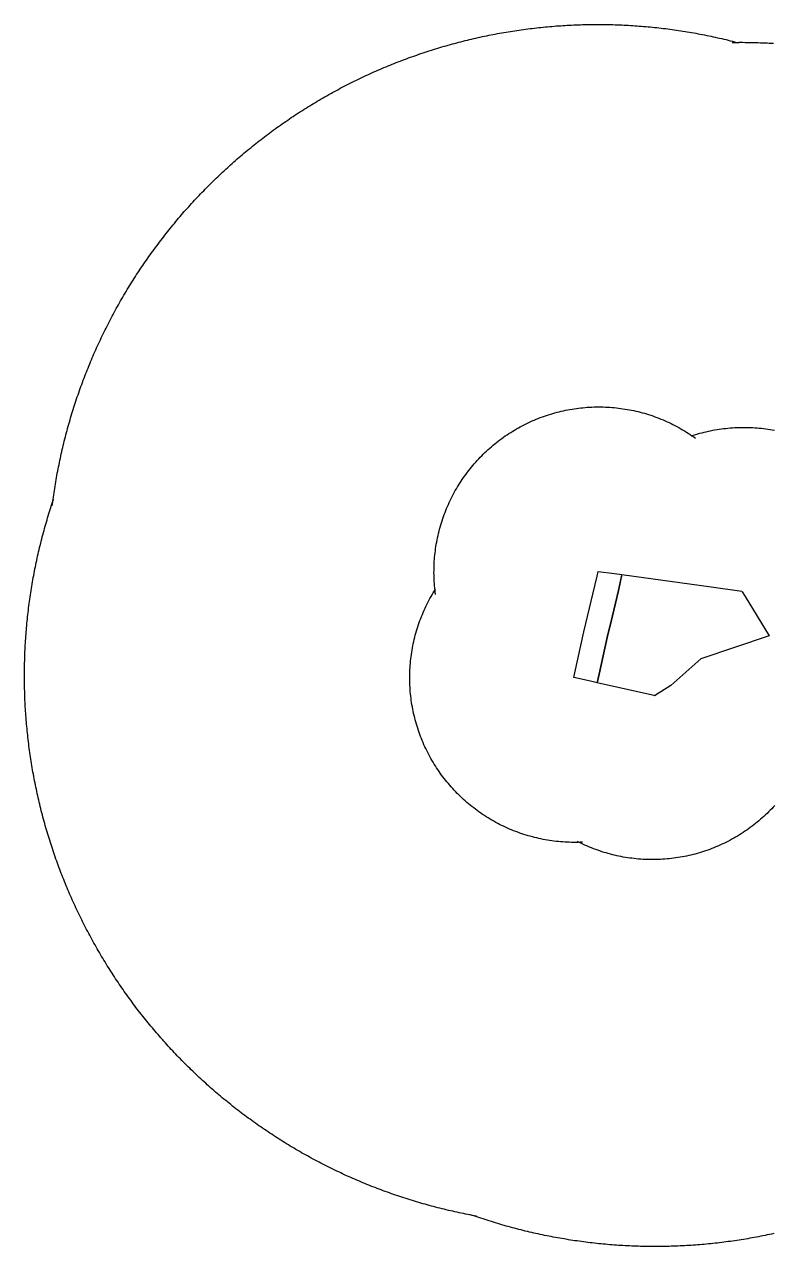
# Model space of a CAD drawing. Extents: x 408740 to 409915, y 7496186 to 7497299.
# Drawn here: x 408740 to 409421, y 7496186 to 7497299 of the extents above; entities that cross this region are included whole.
import ezdxf

# ---------------------------------------------------------------- set-up
doc = ezdxf.new("R2010")
doc.units = 0

msp = doc.modelspace()

# ---------------------------------------------------------------- linework, layer by layer
at = {"layer": 'F05_1480_P27', "color": 1}
msp.add_polyline3d([(409283.064, 7496796.74, 1496), (409283.252, 7496797.571, 1496), (409364.468, 7496786.454, 1496), (409392.318, 7496782.643, 1496), (409392.778, 7496781.888, 1496), (409395.434, 7496777.513, 1496), (409417.147, 7496741.906, 1496), (409417.147, 7496741.906, 1496), (409354.989, 7496720.884, 1496), (409327.654, 7496696.754, 1496), (409313.019, 7496687.275, 1496), (409312.441, 7496687.406, 1496), (409311.028, 7496687.731, 1496), (409260.791, 7496699.11, 1496), (409262.59, 7496707.043, 1496), (409269.809, 7496740.359, 1496), (409274.52, 7496759.957, 1496), (409279.968, 7496783.043, 1496), (409282.856, 7496795.817, 1496)], close=True, dxfattribs=at)
at = {"layer": 'F05_1480_P28', "color": 1}
msp.add_polyline3d([(409261.585, 7496800.522, 1496), (409276.36, 7496798.501, 1496), (409283.252, 7496797.571, 1496), (409279.968, 7496783.043, 1496), (409274.52, 7496759.957, 1496), (409269.809, 7496740.359, 1496), (409262.59, 7496707.043, 1496), (409260.791, 7496699.11, 1496), (409254.692, 7496700.491, 1496), (409239.503, 7496703.764, 1496), (409239.907, 7496705.483, 1496), (409240.517, 7496708.051, 1496), (409248.606, 7496745.379, 1496), (409257.135, 7496780.849, 1496), (409260.633, 7496796.317, 1496)], close=True, dxfattribs=at)
at = {"layer": 'HJGJHGJ', "color": 5}
msp.add_line((409348.562, 7496922.947, 2500), (409350.19, 7496921.785, 2500), dxfattribs=at)
for points in [[(408764.875, 7496860.191, 2500), (408765.125, 7496862.176, 2500), (408765.384, 7496864.159, 2500), (408765.65, 7496866.141, 2500), (408765.925, 7496868.122, 2500), (408766.207, 7496870.102, 2500), (408766.497, 7496872.081, 2500), (408766.795, 7496874.059, 2500), (408767.101, 7496876.035, 2500), (408767.415, 7496878.01, 2500), (408767.737, 7496879.984, 2500), (408768.067, 7496881.957, 2500), (408768.404, 7496883.928, 2500), (408768.75, 7496885.898, 2500), (408769.103, 7496887.867, 2500), (408769.464, 7496889.834, 2500), (408769.833, 7496891.799, 2500), (408770.21, 7496893.764, 2500), (408770.595, 7496895.726, 2500), (408770.988, 7496897.687, 2500), (408771.388, 7496899.647, 2500), (408771.797, 7496901.605, 2500), (408772.213, 7496903.561, 2500), (408772.637, 7496905.515, 2500), (408773.068, 7496907.468, 2500), (408773.508, 7496909.419, 2500), (408773.955, 7496911.369, 2500), (408774.411, 7496913.316, 2500), (408774.874, 7496915.262, 2500), (408775.344, 7496917.206, 2500), (408775.823, 7496919.148, 2500), (408776.309, 7496921.088, 2500), (408776.803, 7496923.026, 2500), (408777.305, 7496924.962, 2500), (408777.815, 7496926.896, 2500), (408778.332, 7496928.827, 2500), (408778.857, 7496930.757, 2500), (408779.39, 7496932.685, 2500), (408779.93, 7496934.611, 2500), (408780.478, 7496936.534, 2500), (408781.034, 7496938.455, 2500), (408781.597, 7496940.374, 2500), (408782.169, 7496942.291, 2500), (408782.747, 7496944.205, 2500), (408783.334, 7496946.118, 2500), (408783.928, 7496948.027, 2500), (408784.53, 7496949.935, 2500), (408785.139, 7496951.839, 2500), (408785.756, 7496953.742, 2500), (408786.381, 7496955.642, 2500), (408787.013, 7496957.539, 2500), (408787.653, 7496959.434, 2500), (408788.3, 7496961.327, 2500), (408788.955, 7496963.216, 2500), (408789.617, 7496965.103, 2500), (408790.287, 7496966.988, 2500), (408790.965, 7496968.87, 2500), (408791.65, 7496970.749, 2500), (408792.343, 7496972.625, 2500), (408793.043, 7496974.498, 2500), (408793.75, 7496976.369, 2500), (408794.465, 7496978.237, 2500), (408795.188, 7496980.102, 2500), (408795.918, 7496981.964, 2500), (408796.655, 7496983.823, 2500), (408797.4, 7496985.679, 2500), (408798.152, 7496987.532, 2500), (408798.912, 7496989.382, 2500), (408799.679, 7496991.229, 2500), (408800.453, 7496993.073, 2500), (408801.235, 7496994.914, 2500), (408802.024, 7496996.752, 2500), (408802.821, 7496998.586, 2500), (408803.625, 7497000.418, 2500), (408804.436, 7497002.246, 2500), (408805.254, 7497004.071, 2500), (408806.08, 7497005.892, 2500), (408806.913, 7497007.711, 2500), (408807.753, 7497009.525, 2500), (408808.601, 7497011.337, 2500), (408809.456, 7497013.145, 2500), (408810.318, 7497014.95, 2500), (408811.187, 7497016.751, 2500), (408812.063, 7497018.549, 2500), (408812.947, 7497020.343, 2500), (408813.838, 7497022.134, 2500), (408814.736, 7497023.921, 2500), (408815.641, 7497025.704, 2500), (408816.553, 7497027.484, 2500), (408817.472, 7497029.26, 2500), (408818.399, 7497031.033, 2500), (408819.332, 7497032.802, 2500), (408820.273, 7497034.567, 2500), (408821.22, 7497036.328, 2500), (408822.175, 7497038.085, 2500), (408823.137, 7497039.839, 2500), (408824.105, 7497041.589, 2500), (408825.081, 7497043.335, 2500), (408826.064, 7497045.076, 2500), (408827.053, 7497046.815, 2500), (408828.05, 7497048.549, 2500), (408829.053, 7497050.279, 2500), (408830.064, 7497052.005, 2500), (408831.081, 7497053.727, 2500), (408832.105, 7497055.444, 2500), (408833.136, 7497057.158, 2500), (408834.174, 7497058.868, 2500), (408835.219, 7497060.573, 2500), (408836.27, 7497062.274, 2500), (408837.329, 7497063.972, 2500), (408838.394, 7497065.664, 2500), (408839.466, 7497067.353, 2500), (408840.544, 7497069.037, 2500), (408841.63, 7497070.717, 2500), (408842.722, 7497072.393, 2500), (408843.82, 7497074.064, 2500), (408844.926, 7497075.73, 2500), (408846.038, 7497077.393, 2500), (408847.157, 7497079.051, 2500), (408848.282, 7497080.704, 2500), (408849.414, 7497082.353, 2500), (408850.552, 7497083.997, 2500), (408851.698, 7497085.637, 2500), (408852.849, 7497087.272, 2500), (408854.007, 7497088.903, 2500), (408855.172, 7497090.528, 2500), (408856.343, 7497092.15, 2500), (408857.521, 7497093.766, 2500), (408858.705, 7497095.378, 2500), (408859.896, 7497096.985, 2500), (408861.093, 7497098.587, 2500), (408862.296, 7497100.185, 2500), (408863.506, 7497101.777, 2500), (408864.722, 7497103.365, 2500), (408865.944, 7497104.948, 2500), (408867.173, 7497106.526, 2500), (408868.408, 7497108.099, 2500), (408869.65, 7497109.667, 2500), (408870.897, 7497111.23, 2500), (408872.151, 7497112.788, 2500), (408873.411, 7497114.342, 2500), (408874.677, 7497115.89, 2500), (408875.95, 7497117.433, 2500), (408877.228, 7497118.971, 2500), (408878.513, 7497120.503, 2500), (408879.804, 7497122.031, 2500), (408881.101, 7497123.553, 2500), (408882.404, 7497125.071, 2500), (408883.713, 7497126.583, 2500), (408885.029, 7497128.089, 2500), (408886.35, 7497129.591, 2500), (408887.677, 7497131.087, 2500), (408889.01, 7497132.578, 2500), (408890.349, 7497134.063, 2500), (408891.694, 7497135.544, 2500), (408893.045, 7497137.018, 2500), (408894.402, 7497138.488, 2500), (408895.765, 7497139.952, 2500), (408897.133, 7497141.41, 2500), (408898.508, 7497142.863, 2500), (408899.888, 7497144.31, 2500), (408901.274, 7497145.752, 2500), (408902.665, 7497147.189, 2500), (408904.063, 7497148.619, 2500), (408905.466, 7497150.045, 2500), (408906.875, 7497151.464, 2500), (408908.289, 7497152.878, 2500), (408909.71, 7497154.286, 2500), (408911.135, 7497155.689, 2500), (408912.567, 7497157.086, 2500), (408914.004, 7497158.477, 2500), (408915.446, 7497159.862, 2500), (408916.894, 7497161.242, 2500), (408918.348, 7497162.616, 2500), (408919.807, 7497163.983, 2500), (408921.271, 7497165.346, 2500), (408922.741, 7497166.702, 2500), (408924.217, 7497168.052, 2500), (408925.697, 7497169.396, 2500), (408927.183, 7497170.735, 2500), (408928.675, 7497172.067, 2500), (408930.172, 7497173.394, 2500), (408931.674, 7497174.715, 2500), (408933.181, 7497176.029, 2500), (408934.694, 7497177.338, 2500), (408936.211, 7497178.64, 2500), (408937.734, 7497179.936, 2500), (408939.262, 7497181.227, 2500), (408940.796, 7497182.511, 2500), (408942.334, 7497183.789, 2500), (408943.878, 7497185.061, 2500), (408945.426, 7497186.326, 2500), (408946.98, 7497187.586, 2500), (408948.539, 7497188.839, 2500), (408950.102, 7497190.086, 2500), (408951.671, 7497191.326, 2500), (408953.245, 7497192.561, 2500), (408954.823, 7497193.789, 2500), (408956.407, 7497195.011, 2500), (408957.995, 7497196.226, 2500), (408959.588, 7497197.435, 2500), (408961.186, 7497198.638, 2500), (408962.789, 7497199.834, 2500), (408964.396, 7497201.024, 2500), (408966.009, 7497202.208, 2500), (408967.626, 7497203.385, 2500), (408969.247, 7497204.555, 2500), (408970.874, 7497205.719, 2500), (408972.505, 7497206.876, 2500), (408974.14, 7497208.027, 2500), (408975.781, 7497209.172, 2500), (408977.425, 7497210.31, 2500), (408979.075, 7497211.441, 2500), (408980.729, 7497212.566, 2500), (408982.387, 7497213.684, 2500), (408984.05, 7497214.795, 2500), (408985.717, 7497215.9, 2500), (408987.388, 7497216.998, 2500), (408989.064, 7497218.089, 2500), (408990.745, 7497219.174, 2500), (408992.43, 7497220.252, 2500), (408994.118, 7497221.323, 2500), (408995.812, 7497222.387, 2500), (408997.509, 7497223.445, 2500), (408999.211, 7497224.495, 2500), (409000.917, 7497225.539, 2500), (409002.627, 7497226.577, 2500), (409004.341, 7497227.607, 2500), (409006.059, 7497228.63, 2500), (409007.782, 7497229.647, 2500), (409009.508, 7497230.657, 2500), (409011.239, 7497231.659, 2500), (409012.973, 7497232.655, 2500), (409014.712, 7497233.644, 2500), (409016.454, 7497234.626, 2500), (409018.2, 7497235.601, 2500), (409019.95, 7497236.569, 2500), (409021.704, 7497237.53, 2500), (409023.462, 7497238.484, 2500), (409025.224, 7497239.43, 2500), (409026.989, 7497240.37, 2500), (409028.759, 7497241.303, 2500), (409030.531, 7497242.229, 2500), (409032.308, 7497243.147, 2500), (409034.088, 7497244.059, 2500), (409035.872, 7497244.963, 2500), (409037.66, 7497245.86, 2500), (409039.451, 7497246.75, 2500), (409041.245, 7497247.633, 2500), (409043.043, 7497248.509, 2500), (409044.845, 7497249.377, 2500), (409046.65, 7497250.238, 2500), (409048.459, 7497251.092, 2500), (409050.27, 7497251.939, 2500), (409052.086, 7497252.779, 2500), (409053.904, 7497253.611, 2500), (409055.726, 7497254.436, 2500), (409057.551, 7497255.254, 2500), (409059.38, 7497256.064, 2500), (409061.212, 7497256.867, 2500), (409063.046, 7497257.663, 2500), (409064.885, 7497258.451, 2500), (409066.726, 7497259.232, 2500), (409068.57, 7497260.006, 2500), (409070.417, 7497260.772, 2500), (409072.268, 7497261.531, 2500), (409074.121, 7497262.282, 2500), (409075.978, 7497263.026, 2500), (409077.837, 7497263.763, 2500), (409079.699, 7497264.492, 2500), (409081.565, 7497265.214, 2500), (409083.433, 7497265.928, 2500), (409085.304, 7497266.635, 2500), (409087.178, 7497267.334, 2500), (409089.054, 7497268.026, 2500), (409090.933, 7497268.71, 2500), (409092.815, 7497269.387, 2500), (409094.7, 7497270.056, 2500), (409096.588, 7497270.718, 2500), (409098.478, 7497271.372, 2500), (409100.37, 7497272.019, 2500), (409102.265, 7497272.658, 2500), (409104.163, 7497273.289, 2500), (409106.063, 7497273.913, 2500), (409107.966, 7497274.529, 2500), (409109.871, 7497275.137, 2500), (409111.779, 7497275.738, 2500), (409113.689, 7497276.332, 2500), (409115.601, 7497276.917, 2500), (409117.516, 7497277.495, 2500), (409119.433, 7497278.066, 2500), (409121.352, 7497278.628, 2500), (409123.273, 7497279.183, 2500), (409125.197, 7497279.731, 2500), (409127.123, 7497280.27, 2500), (409129.051, 7497280.802, 2500), (409130.981, 7497281.326, 2500), (409132.913, 7497281.843, 2500), (409134.847, 7497282.352, 2500), (409136.783, 7497282.852, 2500), (409138.722, 7497283.346, 2500), (409140.662, 7497283.831, 2500), (409142.604, 7497284.309, 2500), (409144.548, 7497284.779, 2500), (409146.494, 7497285.241, 2500), (409148.442, 7497285.695, 2500), (409150.391, 7497286.142, 2500), (409152.342, 7497286.581, 2500), (409154.295, 7497287.012, 2500), (409156.25, 7497287.435, 2500), (409158.207, 7497287.85, 2500), (409160.165, 7497288.258, 2500), (409162.124, 7497288.657, 2500), (409164.085, 7497289.049, 2500), (409166.048, 7497289.433, 2500), (409168.013, 7497289.809, 2500), (409169.978, 7497290.177, 2500), (409171.946, 7497290.538, 2500), (409173.914, 7497290.89, 2500), (409175.884, 7497291.235, 2500), (409177.856, 7497291.572, 2500), (409179.829, 7497291.901, 2500), (409181.803, 7497292.222, 2500), (409183.778, 7497292.535, 2500), (409185.755, 7497292.84, 2500), (409187.732, 7497293.137, 2500), (409189.711, 7497293.426, 2500), (409191.691, 7497293.708, 2500), (409193.673, 7497293.981, 2500), (409195.655, 7497294.247, 2500), (409197.638, 7497294.505, 2500), (409199.623, 7497294.754, 2500), (409201.608, 7497294.996, 2500), (409203.594, 7497295.23, 2500), (409205.581, 7497295.456, 2500), (409207.57, 7497295.674, 2500), (409209.558, 7497295.884, 2500), (409211.548, 7497296.086, 2500), (409213.539, 7497296.28, 2500), (409215.53, 7497296.466, 2500), (409217.522, 7497296.644, 2500), (409219.515, 7497296.814, 2500), (409221.508, 7497296.976, 2500), (409223.502, 7497297.131, 2500), (409225.497, 7497297.277, 2500), (409227.492, 7497297.415, 2500), (409229.488, 7497297.545, 2500), (409231.484, 7497297.668, 2500), (409233.481, 7497297.782, 2500), (409235.478, 7497297.888, 2500), (409237.476, 7497297.987, 2500), (409239.474, 7497298.077, 2500), (409241.472, 7497298.159, 2500), (409243.471, 7497298.234, 2500), (409245.469, 7497298.3, 2500), (409247.469, 7497298.358, 2500), (409249.468, 7497298.409, 2500), (409251.468, 7497298.451, 2500), (409253.467, 7497298.486, 2500), (409255.467, 7497298.512, 2500), (409257.467, 7497298.53, 2500), (409259.467, 7497298.541, 2500), (409261.06, 7497298.543, 2500), (409263.06, 7497298.539, 2500), (409265.06, 7497298.527, 2500), (409267.059, 7497298.507, 2500), (409269.059, 7497298.479, 2500), (409271.059, 7497298.443, 2500), (409273.058, 7497298.399, 2500), (409275.058, 7497298.347, 2500), (409277.057, 7497298.287, 2500), (409279.056, 7497298.219, 2500), (409281.054, 7497298.143, 2500), (409283.053, 7497298.059, 2500), (409285.05, 7497297.967, 2500), (409287.048, 7497297.867, 2500), (409289.045, 7497297.759, 2500), (409291.042, 7497297.644, 2500), (409293.038, 7497297.52, 2500), (409295.033, 7497297.388, 2500), (409297.029, 7497297.248, 2500), (409299.023, 7497297.1, 2500), (409301.017, 7497296.944, 2500), (409303.01, 7497296.78, 2500), (409305.003, 7497296.608, 2500), (409306.995, 7497296.429, 2500), (409308.986, 7497296.241, 2500), (409310.976, 7497296.045, 2500), (409312.966, 7497295.842, 2500), (409314.955, 7497295.63, 2500), (409316.943, 7497295.411, 2500), (409318.93, 7497295.183, 2500), (409320.916, 7497294.948, 2500), (409322.901, 7497294.704, 2500), (409324.885, 7497294.453, 2500), (409326.868, 7497294.194, 2500), (409328.85, 7497293.926, 2500), (409330.831, 7497293.651, 2500), (409332.811, 7497293.368, 2500), (409334.79, 7497293.077, 2500), (409336.767, 7497292.778, 2500), (409338.744, 7497292.472, 2500), (409340.719, 7497292.157, 2500), (409342.693, 7497291.834, 2500), (409344.665, 7497291.504, 2500), (409346.636, 7497291.165, 2500), (409348.606, 7497290.819, 2500), (409350.574, 7497290.465, 2500), (409352.541, 7497290.103, 2500), (409354.507, 7497289.733, 2500), (409356.471, 7497289.356, 2500), (409358.433, 7497288.97, 2500), (409360.394, 7497288.577, 2500), (409362.354, 7497288.175, 2500), (409364.311, 7497287.766, 2500), (409366.267, 7497287.349, 2500), (409368.222, 7497286.925, 2500), (409370.174, 7497286.492, 2500), (409372.125, 7497286.052, 2500), (409374.074, 7497285.603, 2500), (409376.022, 7497285.147, 2500), (409377.967, 7497284.684, 2500), (409379.911, 7497284.212, 2500), (409381.853, 7497283.733, 2500), (409383.792, 7497283.246, 2500), (409385.73, 7497282.751, 2500), (409387.666, 7497282.249, 2500), (409389.6, 7497281.738, 2500)], [(409383.693, 7497282.207, 2500), (409385.693, 7497282.234, 2500), (409387.693, 7497282.252, 2500), (409389.693, 7497282.262, 2500), (409391.285, 7497282.265, 2500), (409393.285, 7497282.261, 2500), (409395.285, 7497282.249, 2500), (409397.285, 7497282.229, 2500), (409399.285, 7497282.201, 2500), (409401.285, 7497282.165, 2500), (409403.284, 7497282.121, 2500), (409405.284, 7497282.069, 2500), (409407.283, 7497282.009, 2500), (409409.282, 7497281.941, 2500), (409411.28, 7497281.865, 2500), (409413.278, 7497281.781, 2500), (409415.276, 7497281.689, 2500), (409417.274, 7497281.589, 2500), (409419.271, 7497281.481, 2500), (409421.267, 7497281.365, 2500)], [(409113.67, 7496779.496, 2500), (409113.406, 7496781.479, 2500), (409113.169, 7496783.464, 2500), (409112.958, 7496785.453, 2500), (409112.773, 7496787.445, 2500), (409112.615, 7496789.438, 2500), (409112.484, 7496791.434, 2500), (409112.379, 7496793.431, 2500), (409112.301, 7496795.43, 2500), (409112.25, 7496797.429, 2500), (409112.225, 7496799.429, 2500), (409112.227, 7496801.429, 2500), (409112.255, 7496803.429, 2500), (409112.31, 7496805.428, 2500), (409112.392, 7496807.426, 2500), (409112.501, 7496809.423, 2500), (409112.636, 7496811.419, 2500), (409112.798, 7496813.412, 2500), (409112.986, 7496815.403, 2500), (409113.201, 7496817.392, 2500), (409113.442, 7496819.377, 2500), (409113.71, 7496821.359, 2500), (409114.004, 7496823.337, 2500), (409114.324, 7496825.311, 2500), (409114.671, 7496827.281, 2500), (409115.044, 7496829.246, 2500), (409115.443, 7496831.206, 2500), (409115.869, 7496833.16, 2500), (409116.32, 7496835.108, 2500), (409116.797, 7496837.051, 2500), (409117.3, 7496838.986, 2500), (409117.829, 7496840.915, 2500), (409118.384, 7496842.837, 2500), (409118.964, 7496844.751, 2500), (409119.569, 7496846.657, 2500), (409120.2, 7496848.555, 2500), (409120.856, 7496850.444, 2500), (409121.538, 7496852.324, 2500), (409122.244, 7496854.195, 2500), (409122.975, 7496856.057, 2500), (409123.731, 7496857.909, 2500), (409124.512, 7496859.75, 2500), (409125.317, 7496861.581, 2500), (409126.146, 7496863.401, 2500), (409127, 7496865.209, 2500), (409127.877, 7496867.006, 2500), (409128.779, 7496868.792, 2500), (409129.704, 7496870.565, 2500), (409130.653, 7496872.325, 2500), (409131.625, 7496874.073, 2500), (409132.621, 7496875.808, 2500), (409133.639, 7496877.529, 2500), (409134.68, 7496879.237, 2500), (409135.744, 7496880.93, 2500), (409136.831, 7496882.609, 2500), (409137.939, 7496884.274, 2500), (409139.07, 7496885.923, 2500), (409140.223, 7496887.558, 2500), (409141.397, 7496889.177, 2500), (409142.593, 7496890.78, 2500), (409143.81, 7496892.367, 2500), (409145.049, 7496893.937, 2500), (409146.308, 7496895.491, 2500), (409147.587, 7496897.028, 2500), (409148.887, 7496898.548, 2500), (409150.208, 7496900.05, 2500), (409151.548, 7496901.535, 2500), (409152.907, 7496903.002, 2500), (409154.287, 7496904.45, 2500), (409155.685, 7496905.88, 2500), (409157.102, 7496907.291, 2500), (409158.538, 7496908.683, 2500), (409159.993, 7496910.056, 2500), (409161.465, 7496911.409, 2500), (409162.956, 7496912.743, 2500), (409164.464, 7496914.056, 2500), (409165.99, 7496915.349, 2500), (409167.532, 7496916.622, 2500), (409169.092, 7496917.874, 2500), (409170.668, 7496919.106, 2500), (409172.26, 7496920.316, 2500), (409173.869, 7496921.505, 2500), (409175.493, 7496922.672, 2500), (409177.132, 7496923.817, 2500), (409178.787, 7496924.941, 2500), (409180.456, 7496926.042, 2500), (409182.14, 7496927.121, 2500), (409183.838, 7496928.178, 2500), (409185.55, 7496929.211, 2500), (409187.276, 7496930.222, 2500), (409189.015, 7496931.21, 2500), (409190.767, 7496932.174, 2500), (409192.532, 7496933.115, 2500), (409194.309, 7496934.033, 2500), (409196.098, 7496934.926, 2500), (409197.899, 7496935.796, 2500), (409199.712, 7496936.641, 2500), (409201.535, 7496937.463, 2500), (409203.37, 7496938.26, 2500), (409205.215, 7496939.032, 2500), (409207.07, 7496939.78, 2500), (409208.934, 7496940.503, 2500), (409210.809, 7496941.201, 2500), (409212.692, 7496941.874, 2500), (409214.584, 7496942.522, 2500), (409216.485, 7496943.144, 2500), (409218.393, 7496943.741, 2500), (409220.31, 7496944.313, 2500), (409222.234, 7496944.859, 2500), (409224.165, 7496945.379, 2500), (409226.103, 7496945.874, 2500), (409228.047, 7496946.342, 2500), (409229.998, 7496946.785, 2500), (409231.954, 7496947.202, 2500), (409233.915, 7496947.592, 2500), (409235.882, 7496947.956, 2500), (409237.853, 7496948.295, 2500), (409239.829, 7496948.606, 2500), (409241.808, 7496948.892, 2500), (409243.791, 7496949.151, 2500), (409245.778, 7496949.383, 2500), (409247.767, 7496949.589, 2500), (409249.759, 7496949.769, 2500), (409251.753, 7496949.922, 2500), (409253.749, 7496950.048, 2500), (409255.747, 7496950.147, 2500), (409257.745, 7496950.221, 2500), (409259.745, 7496950.267, 2500), (409261.745, 7496950.287, 2500), (409262.222, 7496950.287, 2500), (409264.222, 7496950.274, 2500), (409266.222, 7496950.234, 2500), (409268.221, 7496950.167, 2500), (409270.219, 7496950.074, 2500), (409272.215, 7496949.954, 2500), (409274.21, 7496949.808, 2500), (409276.202, 7496949.634, 2500), (409278.192, 7496949.435, 2500), (409280.179, 7496949.209, 2500), (409282.163, 7496948.956, 2500), (409284.144, 7496948.677, 2500), (409286.12, 7496948.371, 2500), (409288.092, 7496948.04, 2500), (409290.06, 7496947.682, 2500), (409292.023, 7496947.297, 2500), (409293.98, 7496946.887, 2500), (409295.932, 7496946.45, 2500), (409297.878, 7496945.988, 2500), (409299.817, 7496945.5, 2500), (409301.75, 7496944.986, 2500), (409303.676, 7496944.446, 2500), (409305.594, 7496943.88, 2500), (409307.505, 7496943.289, 2500), (409309.407, 7496942.673, 2500), (409311.302, 7496942.031, 2500), (409313.187, 7496941.364, 2500), (409315.063, 7496940.672, 2500), (409316.931, 7496939.955, 2500), (409318.788, 7496939.213, 2500), (409320.635, 7496938.446, 2500), (409322.472, 7496937.655, 2500), (409324.298, 7496936.84, 2500), (409326.113, 7496936, 2500), (409327.917, 7496935.136, 2500), (409329.709, 7496934.248, 2500), (409331.489, 7496933.337, 2500), (409333.257, 7496932.401, 2500), (409335.012, 7496931.442, 2500), (409336.754, 7496930.46, 2500), (409338.483, 7496929.455, 2500), (409340.199, 7496928.427, 2500), (409341.9, 7496927.376, 2500), (409343.588, 7496926.302, 2500), (409345.261, 7496925.206, 2500), (409346.919, 7496924.088, 2500), (409348.562, 7496922.947, 2500)], [(409346.554, 7496923.918, 2500), (409348.455, 7496924.54, 2500), (409350.363, 7496925.138, 2500), (409352.28, 7496925.709, 2500), (409354.204, 7496926.255, 2500), (409356.135, 7496926.776, 2500), (409358.073, 7496927.27, 2500), (409360.017, 7496927.739, 2500), (409361.968, 7496928.181, 2500), (409363.924, 7496928.598, 2500), (409365.885, 7496928.988, 2500), (409367.852, 7496929.353, 2500), (409369.823, 7496929.691, 2500), (409371.799, 7496930.003, 2500), (409373.778, 7496930.288, 2500), (409375.761, 7496930.547, 2500), (409377.748, 7496930.779, 2500), (409379.737, 7496930.985, 2500), (409381.729, 7496931.165, 2500), (409383.723, 7496931.318, 2500), (409385.719, 7496931.444, 2500), (409387.716, 7496931.544, 2500), (409389.715, 7496931.617, 2500), (409391.715, 7496931.663, 2500), (409393.714, 7496931.683, 2500), (409394.192, 7496931.684, 2500), (409396.192, 7496931.67, 2500), (409398.192, 7496931.63, 2500), (409400.191, 7496931.564, 2500), (409402.188, 7496931.47, 2500), (409404.185, 7496931.35, 2500), (409406.179, 7496931.204, 2500), (409408.172, 7496931.031, 2500), (409410.162, 7496930.831, 2500), (409412.149, 7496930.605, 2500), (409414.133, 7496930.352, 2500), (409416.113, 7496930.073, 2500), (409418.09, 7496929.768, 2500), (409420.062, 7496929.436, 2500), (409422.03, 7496929.078, 2500)], [(409150.818, 7496213.461, 2500), (409148.85, 7496213.82, 2500), (409146.884, 7496214.187, 2500), (409144.92, 7496214.561, 2500), (409142.957, 7496214.944, 2500), (409140.995, 7496215.334, 2500), (409139.035, 7496215.732, 2500), (409137.077, 7496216.138, 2500), (409135.12, 7496216.552, 2500), (409133.165, 7496216.973, 2500), (409131.212, 7496217.403, 2500), (409129.26, 7496217.84, 2500), (409127.31, 7496218.285, 2500), (409125.362, 7496218.738, 2500), (409123.416, 7496219.199, 2500), (409121.471, 7496219.667, 2500), (409119.529, 7496220.143, 2500), (409117.588, 7496220.627, 2500), (409115.65, 7496221.119, 2500), (409113.713, 7496221.618, 2500), (409111.779, 7496222.126, 2500), (409109.846, 7496222.641, 2500), (409107.915, 7496223.163, 2500), (409105.987, 7496223.694, 2500), (409104.061, 7496224.232, 2500), (409102.137, 7496224.778, 2500), (409100.215, 7496225.331, 2500), (409098.295, 7496225.892, 2500), (409096.378, 7496226.461, 2500), (409094.463, 7496227.038, 2500), (409092.55, 7496227.622, 2500), (409090.64, 7496228.214, 2500), (409088.731, 7496228.813, 2500), (409086.826, 7496229.42, 2500), (409084.923, 7496230.035, 2500), (409083.022, 7496230.657, 2500), (409081.124, 7496231.287, 2500), (409079.228, 7496231.925, 2500), (409077.335, 7496232.57, 2500), (409075.444, 7496233.222, 2500), (409073.557, 7496233.882, 2500), (409071.671, 7496234.55, 2500), (409069.789, 7496235.226, 2500), (409067.909, 7496235.908, 2500), (409066.032, 7496236.599, 2500), (409064.157, 7496237.296, 2500), (409062.286, 7496238.002, 2500), (409060.417, 7496238.715, 2500), (409058.552, 7496239.435, 2500), (409056.689, 7496240.163, 2500), (409054.829, 7496240.898, 2500), (409052.972, 7496241.64, 2500), (409051.118, 7496242.39, 2500), (409049.267, 7496243.148, 2500), (409047.419, 7496243.913, 2500), (409045.574, 7496244.685, 2500), (409043.732, 7496245.464, 2500), (409041.893, 7496246.251, 2500), (409040.058, 7496247.046, 2500), (409038.225, 7496247.847, 2500), (409036.396, 7496248.656, 2500), (409034.57, 7496249.472, 2500), (409032.748, 7496250.296, 2500), (409030.929, 7496251.127, 2500), (409029.113, 7496251.965, 2500), (409027.3, 7496252.81, 2500), (409025.491, 7496253.663, 2500), (409023.685, 7496254.523, 2500), (409021.883, 7496255.39, 2500), (409020.084, 7496256.264, 2500), (409018.289, 7496257.146, 2500), (409016.497, 7496258.034, 2500), (409014.709, 7496258.93, 2500), (409012.924, 7496259.833, 2500), (409011.143, 7496260.743, 2500), (409009.366, 7496261.66, 2500), (409007.593, 7496262.584, 2500), (409005.823, 7496263.516, 2500), (409004.056, 7496264.454, 2500), (409002.294, 7496265.4, 2500), (409000.535, 7496266.352, 2500), (408998.781, 7496267.312, 2500), (408997.03, 7496268.278, 2500), (408995.283, 7496269.252, 2500), (408993.54, 7496270.233, 2500), (408991.8, 7496271.22, 2500), (408990.065, 7496272.215, 2500), (408988.334, 7496273.216, 2500), (408986.607, 7496274.224, 2500), (408984.884, 7496275.239, 2500), (408983.164, 7496276.262, 2500), (408981.449, 7496277.291, 2500), (408979.739, 7496278.326, 2500), (408978.032, 7496279.369, 2500), (408976.329, 7496280.418, 2500), (408974.631, 7496281.475, 2500), (408972.937, 7496282.538, 2500), (408971.247, 7496283.608, 2500), (408969.562, 7496284.684, 2500), (408967.88, 7496285.768, 2500), (408966.204, 7496286.858, 2500), (408964.531, 7496287.954, 2500), (408962.863, 7496289.058, 2500), (408961.199, 7496290.168, 2500), (408959.54, 7496291.285, 2500), (408957.885, 7496292.408, 2500), (408956.235, 7496293.538, 2500), (408954.59, 7496294.674, 2500), (408952.948, 7496295.817, 2500), (408951.312, 7496296.967, 2500), (408949.68, 7496298.123, 2500), (408948.053, 7496299.286, 2500), (408946.43, 7496300.455, 2500), (408944.812, 7496301.631, 2500), (408943.199, 7496302.813, 2500), (408941.59, 7496304.002, 2500), (408939.987, 7496305.197, 2500), (408938.388, 7496306.398, 2500), (408936.794, 7496307.606, 2500), (408935.205, 7496308.82, 2500), (408933.62, 7496310.041, 2500), (408932.041, 7496311.268, 2500), (408930.466, 7496312.501, 2500), (408928.896, 7496313.74, 2500), (408927.332, 7496314.986, 2500), (408925.772, 7496316.238, 2500), (408924.218, 7496317.496, 2500), (408922.668, 7496318.761, 2500), (408921.123, 7496320.031, 2500), (408919.584, 7496321.308, 2500), (408918.05, 7496322.591, 2500), (408916.521, 7496323.88, 2500), (408914.997, 7496325.175, 2500), (408913.478, 7496326.477, 2500), (408911.964, 7496327.784, 2500), (408910.456, 7496329.097, 2500), (408908.953, 7496330.417, 2500), (408907.455, 7496331.742, 2500), (408905.963, 7496333.073, 2500), (408904.475, 7496334.411, 2500), (408902.994, 7496335.754, 2500), (408901.517, 7496337.103, 2500), (408900.046, 7496338.458, 2500), (408898.581, 7496339.819, 2500), (408897.121, 7496341.186, 2500), (408895.666, 7496342.559, 2500), (408894.217, 7496343.937, 2500), (408892.773, 7496345.321, 2500), (408891.335, 7496346.711, 2500), (408889.903, 7496348.107, 2500), (408888.476, 7496349.508, 2500), (408887.055, 7496350.916, 2500), (408885.639, 7496352.328, 2500), (408884.229, 7496353.747, 2500), (408882.825, 7496355.171, 2500), (408881.426, 7496356.601, 2500), (408880.033, 7496358.036, 2500), (408878.646, 7496359.477, 2500), (408877.265, 7496360.923, 2500), (408875.89, 7496362.375, 2500), (408874.52, 7496363.832, 2500), (408873.156, 7496365.295, 2500), (408871.798, 7496366.764, 2500), (408870.446, 7496368.237, 2500), (408869.1, 7496369.716, 2500), (408867.76, 7496371.201, 2500), (408866.425, 7496372.691, 2500), (408865.097, 7496374.186, 2500), (408863.775, 7496375.686, 2500), (408862.458, 7496377.192, 2500), (408861.148, 7496378.703, 2500), (408859.844, 7496380.219, 2500), (408858.545, 7496381.741, 2500), (408857.253, 7496383.267, 2500), (408855.967, 7496384.799, 2500), (408854.688, 7496386.336, 2500), (408853.414, 7496387.878, 2500), (408852.146, 7496389.425, 2500), (408850.885, 7496390.977, 2500), (408849.63, 7496392.534, 2500), (408848.381, 7496394.096, 2500), (408847.139, 7496395.664, 2500), (408845.902, 7496397.236, 2500), (408844.672, 7496398.813, 2500), (408843.449, 7496400.395, 2500), (408842.231, 7496401.982, 2500), (408841.02, 7496403.573, 2500), (408839.816, 7496405.17, 2500), (408838.617, 7496406.771, 2500), (408837.426, 7496408.377, 2500), (408836.24, 7496409.988, 2500), (408835.061, 7496411.604, 2500), (408833.889, 7496413.224, 2500), (408832.723, 7496414.849, 2500), (408831.563, 7496416.479, 2500), (408830.411, 7496418.113, 2500), (408829.264, 7496419.752, 2500), (408828.124, 7496421.395, 2500), (408826.991, 7496423.043, 2500), (408825.865, 7496424.696, 2500), (408824.745, 7496426.353, 2500), (408823.631, 7496428.014, 2500), (408822.524, 7496429.68, 2500), (408821.424, 7496431.35, 2500), (408820.331, 7496433.025, 2500), (408819.244, 7496434.704, 2500), (408818.164, 7496436.387, 2500), (408817.091, 7496438.075, 2500), (408816.025, 7496439.767, 2500), (408814.965, 7496441.463, 2500), (408813.912, 7496443.164, 2500), (408812.866, 7496444.868, 2500), (408811.827, 7496446.577, 2500), (408810.795, 7496448.29, 2500), (408809.769, 7496450.007, 2500), (408808.751, 7496451.728, 2500), (408807.739, 7496453.453, 2500), (408806.734, 7496455.183, 2500), (408805.736, 7496456.916, 2500), (408804.745, 7496458.653, 2500), (408803.761, 7496460.394, 2500), (408802.784, 7496462.139, 2500), (408801.814, 7496463.888, 2500), (408800.851, 7496465.641, 2500), (408799.895, 7496467.398, 2500), (408798.946, 7496469.159, 2500), (408798.004, 7496470.923, 2500), (408797.069, 7496472.691, 2500), (408796.141, 7496474.463, 2500), (408795.221, 7496476.238, 2500), (408794.307, 7496478.017, 2500), (408793.401, 7496479.8, 2500), (408792.501, 7496481.586, 2500), (408791.609, 7496483.376, 2500), (408790.724, 7496485.17, 2500), (408789.846, 7496486.967, 2500), (408788.976, 7496488.768, 2500), (408788.112, 7496490.572, 2500), (408787.256, 7496492.379, 2500), (408786.407, 7496494.19, 2500), (408785.565, 7496496.004, 2500), (408784.731, 7496497.822, 2500), (408783.904, 7496499.643, 2500), (408783.084, 7496501.467, 2500), (408782.271, 7496503.294, 2500), (408781.466, 7496505.125, 2500), (408780.668, 7496506.959, 2500), (408779.878, 7496508.796, 2500), (408779.094, 7496510.636, 2500), (408778.319, 7496512.48, 2500), (408777.55, 7496514.326, 2500), (408776.789, 7496516.176, 2500), (408776.035, 7496518.028, 2500), (408775.289, 7496519.884, 2500), (408774.55, 7496521.742, 2500), (408773.819, 7496523.604, 2500), (408773.095, 7496525.468, 2500), (408772.378, 7496527.336, 2500), (408771.669, 7496529.206, 2500), (408770.968, 7496531.079, 2500), (408770.274, 7496532.954, 2500), (408769.587, 7496534.833, 2500), (408768.908, 7496536.714, 2500), (408768.237, 7496538.598, 2500), (408767.573, 7496540.484, 2500), (408766.916, 7496542.374, 2500), (408766.268, 7496544.266, 2500), (408765.626, 7496546.16, 2500), (408764.993, 7496548.057, 2500), (408764.367, 7496549.956, 2500), (408763.748, 7496551.858, 2500), (408763.137, 7496553.763, 2500), (408762.534, 7496555.67, 2500), (408761.938, 7496557.579, 2500), (408761.35, 7496559.491, 2500), (408760.77, 7496561.404, 2500), (408760.197, 7496563.321, 2500), (408759.632, 7496565.239, 2500), (408759.075, 7496567.16, 2500), (408758.526, 7496569.083, 2500), (408757.984, 7496571.008, 2500), (408757.449, 7496572.936, 2500), (408756.923, 7496574.865, 2500), (408756.404, 7496576.797, 2500), (408755.893, 7496578.73, 2500), (408755.39, 7496580.666, 2500), (408754.894, 7496582.603, 2500), (408754.406, 7496584.543, 2500), (408753.926, 7496586.485, 2500), (408753.454, 7496588.428, 2500), (408752.99, 7496590.373, 2500), (408752.533, 7496592.32, 2500), (408752.084, 7496594.269, 2500), (408751.643, 7496596.22, 2500), (408751.21, 7496598.173, 2500), (408750.784, 7496600.127, 2500), (408750.366, 7496602.083, 2500), (408749.957, 7496604.04, 2500), (408749.554, 7496606, 2500), (408749.16, 7496607.96, 2500), (408748.774, 7496609.923, 2500), (408748.395, 7496611.886, 2500), (408748.025, 7496613.852, 2500), (408747.662, 7496615.819, 2500), (408747.307, 7496617.787, 2500), (408746.96, 7496619.757, 2500), (408746.621, 7496621.728, 2500), (408746.29, 7496623.7, 2500), (408745.966, 7496625.674, 2500), (408745.651, 7496627.649, 2500), (408745.343, 7496629.625, 2500), (408745.044, 7496631.602, 2500), (408744.752, 7496633.581, 2500), (408744.468, 7496635.561, 2500), (408744.192, 7496637.542, 2500), (408743.924, 7496639.523, 2500), (408743.664, 7496641.507, 2500), (408743.412, 7496643.491, 2500), (408743.168, 7496645.476, 2500), (408742.932, 7496647.462, 2500), (408742.704, 7496649.449, 2500), (408742.483, 7496651.436, 2500), (408742.271, 7496653.425, 2500), (408742.066, 7496655.415, 2500), (408741.87, 7496657.405, 2500), (408741.682, 7496659.396, 2500), (408741.501, 7496661.388, 2500), (408741.328, 7496663.38, 2500), (408741.164, 7496665.374, 2500), (408741.007, 7496667.367, 2500), (408740.859, 7496669.362, 2500), (408740.718, 7496671.357, 2500), (408740.585, 7496673.353, 2500), (408740.461, 7496675.349, 2500), (408740.344, 7496677.345, 2500), (408740.235, 7496679.342, 2500), (408740.134, 7496681.34, 2500), (408740.042, 7496683.338, 2500), (408739.957, 7496685.336, 2500), (408739.88, 7496687.334, 2500), (408739.811, 7496689.333, 2500), (408739.751, 7496691.332, 2500), (408739.698, 7496693.332, 2500), (408739.653, 7496695.331, 2500), (408739.616, 7496697.331, 2500), (408739.587, 7496699.33, 2500), (408739.567, 7496701.33, 2500), (408739.554, 7496703.33, 2500), (408739.549, 7496705.33, 2500), (408739.552, 7496707.33, 2500), (408739.564, 7496709.33, 2500), (408739.583, 7496711.33, 2500), (408739.61, 7496713.33, 2500), (408739.645, 7496715.33, 2500), (408739.688, 7496717.329, 2500), (408739.74, 7496719.329, 2500), (408739.799, 7496721.328, 2500), (408739.866, 7496723.327, 2500), (408739.941, 7496725.325, 2500), (408740.025, 7496727.323, 2500), (408740.116, 7496729.321, 2500), (408740.215, 7496731.319, 2500), (408740.322, 7496733.316, 2500), (408740.437, 7496735.313, 2500), (408740.56, 7496737.309, 2500), (408740.691, 7496739.305, 2500), (408740.831, 7496741.3, 2500), (408740.978, 7496743.294, 2500), (408741.133, 7496745.288, 2500), (408741.296, 7496747.282, 2500), (408741.467, 7496749.274, 2500), (408741.646, 7496751.266, 2500), (408741.833, 7496753.257, 2500), (408742.028, 7496755.248, 2500), (408742.231, 7496757.238, 2500), (408742.441, 7496759.227, 2500), (408742.66, 7496761.215, 2500), (408742.887, 7496763.202, 2500), (408743.122, 7496765.188, 2500), (408743.364, 7496767.173, 2500), (408743.615, 7496769.157, 2500), (408743.873, 7496771.14, 2500), (408744.14, 7496773.123, 2500), (408744.414, 7496775.104, 2500), (408744.696, 7496777.084, 2500), (408744.986, 7496779.063, 2500), (408745.285, 7496781.04, 2500), (408745.591, 7496783.017, 2500), (408745.905, 7496784.992, 2500), (408746.226, 7496786.966, 2500), (408746.556, 7496788.938, 2500), (408746.894, 7496790.91, 2500), (408747.239, 7496792.88, 2500), (408747.592, 7496794.848, 2500), (408747.954, 7496796.815, 2500), (408748.323, 7496798.781, 2500), (408748.7, 7496800.745, 2500), (408749.085, 7496802.708, 2500), (408749.477, 7496804.669, 2500), (408749.878, 7496806.628, 2500), (408750.286, 7496808.586, 2500), (408750.702, 7496810.542, 2500), (408751.126, 7496812.497, 2500), (408751.558, 7496814.45, 2500), (408751.998, 7496816.401, 2500), (408752.445, 7496818.35, 2500), (408752.9, 7496820.298, 2500), (408753.363, 7496822.243, 2500), (408753.834, 7496824.187, 2500), (408754.312, 7496826.129, 2500), (408754.799, 7496828.069, 2500), (408755.293, 7496830.007, 2500), (408755.795, 7496831.943, 2500), (408756.304, 7496833.877, 2500), (408756.821, 7496835.809, 2500), (408757.346, 7496837.739, 2500), (408757.879, 7496839.667, 2500), (408758.42, 7496841.592, 2500), (408758.968, 7496843.516, 2500), (408759.523, 7496845.437, 2500), (408760.087, 7496847.356, 2500), (408760.658, 7496849.273, 2500), (408761.237, 7496851.187, 2500), (408761.823, 7496853.099, 2500), (408762.418, 7496855.009, 2500), (408763.019, 7496856.916, 2500), (408763.629, 7496858.821, 2500), (408764.246, 7496860.723, 2500), (408764.87, 7496862.623, 2500), (408765.502, 7496864.521, 2500), (408766.142, 7496866.416, 2500)], [(409247.367, 7496553.955, 2500), (409245.368, 7496553.872, 2500), (409243.369, 7496553.816, 2500), (409241.369, 7496553.786, 2500), (409239.369, 7496553.783, 2500), (409237.37, 7496553.806, 2500), (409235.37, 7496553.856, 2500), (409233.372, 7496553.933, 2500), (409231.374, 7496554.036, 2500), (409229.379, 7496554.167, 2500), (409227.385, 7496554.323, 2500), (409225.393, 7496554.506, 2500), (409223.404, 7496554.716, 2500), (409221.418, 7496554.952, 2500), (409219.436, 7496555.215, 2500), (409217.457, 7496555.504, 2500), (409215.482, 7496555.82, 2500), (409213.511, 7496556.162, 2500), (409211.545, 7496556.53, 2500), (409209.585, 7496556.924, 2500), (409207.629, 7496557.344, 2500), (409205.68, 7496557.79, 2500), (409203.736, 7496558.263, 2500), (409201.799, 7496558.761, 2500), (409199.869, 7496559.285, 2500), (409197.946, 7496559.835, 2500), (409196.031, 7496560.41, 2500), (409194.123, 7496561.011, 2500), (409192.224, 7496561.637, 2500), (409190.333, 7496562.288, 2500), (409188.451, 7496562.965, 2500), (409186.578, 7496563.666, 2500), (409184.714, 7496564.393, 2500), (409182.861, 7496565.144, 2500), (409181.017, 7496565.92, 2500), (409179.185, 7496566.72, 2500), (409177.363, 7496567.545, 2500), (409175.552, 7496568.394, 2500), (409173.752, 7496569.267, 2500), (409171.965, 7496570.164, 2500), (409170.189, 7496571.085, 2500), (409168.426, 7496572.029, 2500), (409166.676, 7496572.997, 2500), (409164.939, 7496573.988, 2500), (409163.215, 7496575.002, 2500), (409161.505, 7496576.039, 2500), (409159.809, 7496577.098, 2500), (409158.127, 7496578.181, 2500), (409156.459, 7496579.285, 2500), (409154.807, 7496580.412, 2500), (409153.17, 7496581.56, 2500), (409151.548, 7496582.731, 2500), (409149.942, 7496583.922, 2500), (409148.352, 7496585.136, 2500), (409146.778, 7496586.37, 2500), (409145.221, 7496587.625, 2500), (409143.681, 7496588.901, 2500), (409142.158, 7496590.197, 2500), (409140.652, 7496591.513, 2500), (409139.164, 7496592.849, 2500), (409137.694, 7496594.206, 2500), (409136.242, 7496595.581, 2500), (409134.809, 7496596.976, 2500), (409133.394, 7496598.39, 2500), (409131.998, 7496599.822, 2500), (409130.622, 7496601.273, 2500), (409129.265, 7496602.742, 2500), (409127.927, 7496604.229, 2500), (409126.61, 7496605.734, 2500), (409125.313, 7496607.256, 2500), (409124.036, 7496608.796, 2500), (409122.78, 7496610.352, 2500), (409121.545, 7496611.925, 2500), (409120.331, 7496613.514, 2500), (409119.138, 7496615.12, 2500), (409117.966, 7496616.741, 2500), (409116.817, 7496618.377, 2500), (409115.689, 7496620.029, 2500), (409114.583, 7496621.696, 2500), (409113.5, 7496623.377, 2500), (409112.439, 7496625.072, 2500), (409111.401, 7496626.782, 2500), (409110.386, 7496628.505, 2500), (409109.394, 7496630.242, 2500), (409108.425, 7496631.991, 2500), (409107.48, 7496633.754, 2500), (409106.558, 7496635.528, 2500), (409105.66, 7496637.315, 2500), (409104.786, 7496639.114, 2500), (409103.935, 7496640.925, 2500), (409103.109, 7496642.746, 2500), (409102.308, 7496644.578, 2500), (409101.531, 7496646.421, 2500), (409100.778, 7496648.274, 2500), (409100.051, 7496650.137, 2500), (409099.348, 7496652.01, 2500), (409098.67, 7496653.891, 2500), (409098.017, 7496655.782, 2500), (409097.39, 7496657.681, 2500), (409096.788, 7496659.588, 2500), (409096.212, 7496661.503, 2500), (409095.661, 7496663.426, 2500), (409095.136, 7496665.356, 2500), (409094.636, 7496667.292, 2500), (409094.163, 7496669.235, 2500), (409093.715, 7496671.184, 2500), (409093.293, 7496673.14, 2500), (409092.898, 7496675.1, 2500), (409092.529, 7496677.066, 2500), (409092.186, 7496679.036, 2500), (409091.869, 7496681.011, 2500), (409091.578, 7496682.989, 2500), (409091.314, 7496684.972, 2500), (409091.077, 7496686.958, 2500), (409090.866, 7496688.947, 2500), (409090.681, 7496690.938, 2500), (409090.523, 7496692.932, 2500), (409090.392, 7496694.927, 2500), (409090.287, 7496696.925, 2500), (409090.209, 7496698.923, 2500), (409090.158, 7496700.923, 2500), (409090.133, 7496702.922, 2500), (409090.135, 7496704.922, 2500), (409090.163, 7496706.922, 2500), (409090.219, 7496708.921, 2500), (409090.3, 7496710.92, 2500), (409090.409, 7496712.917, 2500), (409090.544, 7496714.912, 2500), (409090.706, 7496716.906, 2500), (409090.894, 7496718.897, 2500), (409091.109, 7496720.885, 2500), (409091.35, 7496722.87, 2500), (409091.618, 7496724.852, 2500), (409091.912, 7496726.831, 2500), (409092.233, 7496728.805, 2500), (409092.579, 7496730.774, 2500), (409092.952, 7496732.739, 2500), (409093.352, 7496734.699, 2500), (409093.777, 7496736.653, 2500), (409094.228, 7496738.602, 2500), (409094.705, 7496740.544, 2500), (409095.208, 7496742.48, 2500), (409095.737, 7496744.408, 2500), (409096.292, 7496746.33, 2500), (409096.872, 7496748.244, 2500), (409097.477, 7496750.15, 2500), (409098.108, 7496752.048, 2500), (409098.765, 7496753.937, 2500), (409099.446, 7496755.818, 2500), (409100.152, 7496757.689, 2500), (409100.883, 7496759.55, 2500), (409101.639, 7496761.402, 2500), (409102.42, 7496763.243, 2500), (409103.225, 7496765.074, 2500), (409104.054, 7496766.894, 2500), (409104.908, 7496768.703, 2500), (409105.786, 7496770.5, 2500), (409106.687, 7496772.285, 2500), (409107.612, 7496774.058, 2500), (409108.561, 7496775.819, 2500), (409109.533, 7496777.567, 2500), (409110.529, 7496779.301, 2500), (409111.547, 7496781.023, 2500), (409112.588, 7496782.73, 2500), (409113.652, 7496784.424, 2500)], [(409422.244, 7496587.399, 2500), (409420.892, 7496585.925, 2500), (409419.52, 7496584.47, 2500), (409418.129, 7496583.033, 2500), (409416.719, 7496581.615, 2500), (409415.29, 7496580.216, 2500), (409413.842, 7496578.835, 2500), (409412.377, 7496577.475, 2500), (409410.893, 7496576.134, 2500), (409409.391, 7496574.813, 2500), (409407.872, 7496573.512, 2500), (409406.336, 7496572.231, 2500), (409404.783, 7496570.971, 2500), (409403.213, 7496569.732, 2500), (409401.627, 7496568.513, 2500), (409400.025, 7496567.316, 2500), (409398.407, 7496566.141, 2500), (409396.773, 7496564.987, 2500), (409395.124, 7496563.855, 2500), (409393.46, 7496562.746, 2500), (409391.782, 7496561.658, 2500), (409390.089, 7496560.593, 2500), (409388.382, 7496559.551, 2500), (409386.662, 7496558.531, 2500), (409384.928, 7496557.534, 2500), (409383.18, 7496556.561, 2500), (409381.42, 7496555.611, 2500), (409379.648, 7496554.685, 2500), (409377.863, 7496553.782, 2500), (409376.067, 7496552.903, 2500), (409374.259, 7496552.049, 2500), (409372.439, 7496551.218, 2500), (409370.609, 7496550.412, 2500), (409368.768, 7496549.63, 2500), (409366.917, 7496548.873, 2500), (409365.056, 7496548.141, 2500), (409363.185, 7496547.433, 2500), (409361.305, 7496546.75, 2500), (409359.416, 7496546.093, 2500), (409357.519, 7496545.461, 2500), (409355.613, 7496544.854, 2500), (409353.7, 7496544.273, 2500), (409351.778, 7496543.717, 2500), (409349.85, 7496543.187, 2500), (409347.915, 7496542.683, 2500), (409345.973, 7496542.204, 2500), (409344.025, 7496541.752, 2500), (409342.071, 7496541.325, 2500), (409340.111, 7496540.925, 2500), (409338.146, 7496540.55, 2500), (409336.177, 7496540.202, 2500), (409334.203, 7496539.88, 2500), (409332.225, 7496539.585, 2500), (409330.243, 7496539.316, 2500), (409328.258, 7496539.073, 2500), (409326.27, 7496538.857, 2500), (409324.279, 7496538.668, 2500), (409322.285, 7496538.505, 2500), (409320.29, 7496538.368, 2500), (409318.293, 7496538.258, 2500), (409316.295, 7496538.175, 2500), (409314.296, 7496538.119, 2500), (409312.296, 7496538.089, 2500), (409310.296, 7496538.086, 2500), (409308.296, 7496538.109, 2500), (409306.297, 7496538.159, 2500), (409304.298, 7496538.236, 2500), (409302.301, 7496538.34, 2500), (409300.305, 7496538.47, 2500), (409298.311, 7496538.626, 2500), (409296.32, 7496538.81, 2500), (409294.331, 7496539.019, 2500), (409292.345, 7496539.256, 2500), (409290.362, 7496539.518, 2500), (409288.383, 7496539.807, 2500), (409286.408, 7496540.123, 2500), (409284.438, 7496540.465, 2500), (409282.472, 7496540.833, 2500), (409280.511, 7496541.227, 2500), (409278.556, 7496541.647, 2500), (409276.606, 7496542.094, 2500), (409274.663, 7496542.566, 2500), (409272.726, 7496543.064, 2500), (409270.796, 7496543.588, 2500), (409268.873, 7496544.138, 2500), (409266.957, 7496544.713, 2500), (409265.05, 7496545.314, 2500), (409263.15, 7496545.94, 2500), (409261.259, 7496546.591, 2500), (409259.377, 7496547.268, 2500), (409257.504, 7496547.969, 2500), (409255.641, 7496548.696, 2500), (409253.787, 7496549.447, 2500), (409251.944, 7496550.223, 2500), (409250.111, 7496551.023, 2500), (409248.289, 7496551.848, 2500), (409246.478, 7496552.697, 2500), (409244.679, 7496553.57, 2500), (409242.891, 7496554.467, 2500)], [(409421.322, 7496197.548, 2500), (409419.369, 7496197.121, 2500), (409417.413, 7496196.7, 2500), (409415.456, 7496196.288, 2500), (409413.497, 7496195.884, 2500), (409411.537, 7496195.487, 2500), (409409.575, 7496195.099, 2500), (409407.612, 7496194.718, 2500), (409405.647, 7496194.345, 2500), (409403.681, 7496193.98, 2500), (409401.713, 7496193.622, 2500), (409399.744, 7496193.273, 2500), (409397.773, 7496192.932, 2500), (409395.801, 7496192.598, 2500), (409393.828, 7496192.272, 2500), (409391.853, 7496191.954, 2500), (409389.877, 7496191.644, 2500), (409387.9, 7496191.342, 2500), (409385.922, 7496191.048, 2500), (409383.943, 7496190.762, 2500), (409381.962, 7496190.484, 2500), (409379.98, 7496190.213, 2500), (409377.998, 7496189.951, 2500), (409376.014, 7496189.697, 2500), (409374.029, 7496189.45, 2500), (409372.043, 7496189.211, 2500), (409370.057, 7496188.981, 2500), (409368.069, 7496188.758, 2500), (409366.081, 7496188.543, 2500), (409364.091, 7496188.336, 2500), (409362.101, 7496188.138, 2500), (409360.111, 7496187.947, 2500), (409358.119, 7496187.764, 2500), (409356.127, 7496187.589, 2500), (409354.134, 7496187.422, 2500), (409352.14, 7496187.263, 2500), (409350.146, 7496187.112, 2500), (409348.151, 7496186.969, 2500), (409346.155, 7496186.834, 2500), (409344.159, 7496186.706, 2500), (409342.163, 7496186.587, 2500), (409340.166, 7496186.476, 2500), (409338.169, 7496186.373, 2500), (409336.171, 7496186.278, 2500), (409334.173, 7496186.191, 2500), (409332.174, 7496186.112, 2500), (409330.176, 7496186.04, 2500), (409328.177, 7496185.977, 2500), (409326.177, 7496185.922, 2500), (409324.178, 7496185.875, 2500), (409322.178, 7496185.836, 2500), (409320.179, 7496185.805, 2500), (409318.179, 7496185.781, 2500), (409316.179, 7496185.766, 2500), (409314.179, 7496185.759, 2500), (409312.179, 7496185.76, 2500), (409310.179, 7496185.769, 2500), (409308.179, 7496185.785, 2500), (409306.179, 7496185.81, 2500), (409304.179, 7496185.843, 2500), (409302.18, 7496185.884, 2500), (409300.18, 7496185.933, 2500), (409298.181, 7496185.989, 2500), (409296.182, 7496186.054, 2500), (409294.184, 7496186.127, 2500), (409292.185, 7496186.208, 2500), (409290.187, 7496186.297, 2500), (409288.189, 7496186.393, 2500), (409286.192, 7496186.498, 2500), (409284.195, 7496186.611, 2500), (409282.199, 7496186.732, 2500), (409280.203, 7496186.86, 2500), (409278.208, 7496186.997, 2500), (409276.213, 7496187.142, 2500), (409274.219, 7496187.295, 2500), (409272.225, 7496187.455, 2500), (409270.233, 7496187.624, 2500), (409268.24, 7496187.8, 2500), (409266.249, 7496187.985, 2500), (409264.258, 7496188.177, 2500), (409262.268, 7496188.378, 2500), (409260.279, 7496188.586, 2500), (409258.291, 7496188.803, 2500), (409256.304, 7496189.027, 2500), (409254.317, 7496189.259, 2500), (409252.332, 7496189.5, 2500), (409250.347, 7496189.748, 2500), (409248.363, 7496190.004, 2500), (409246.381, 7496190.268, 2500), (409244.4, 7496190.54, 2500), (409242.419, 7496190.82, 2500), (409240.44, 7496191.108, 2500), (409238.462, 7496191.403, 2500), (409236.485, 7496191.707, 2500), (409234.51, 7496192.018, 2500), (409232.535, 7496192.338, 2500), (409230.562, 7496192.665, 2500), (409228.591, 7496193, 2500), (409226.62, 7496193.344, 2500), (409224.651, 7496193.695, 2500), (409222.684, 7496194.053, 2500), (409220.718, 7496194.42, 2500), (409218.753, 7496194.795, 2500), (409216.79, 7496195.177, 2500), (409214.828, 7496195.567, 2500), (409212.868, 7496195.966, 2500), (409210.91, 7496196.372, 2500), (409208.953, 7496196.785, 2500), (409206.998, 7496197.207, 2500), (409205.045, 7496197.636, 2500), (409203.093, 7496198.074, 2500), (409201.143, 7496198.519, 2500), (409199.195, 7496198.972, 2500), (409197.249, 7496199.432, 2500), (409195.305, 7496199.901, 2500), (409193.362, 7496200.377, 2500), (409191.422, 7496200.861, 2500), (409189.483, 7496201.353, 2500), (409187.547, 7496201.852, 2500), (409185.612, 7496202.359, 2500), (409183.679, 7496202.874, 2500), (409181.749, 7496203.397, 2500), (409179.82, 7496203.927, 2500), (409177.894, 7496204.465, 2500), (409175.97, 7496205.011, 2500), (409174.048, 7496205.565, 2500), (409172.129, 7496206.126, 2500), (409170.211, 7496206.695, 2500), (409168.296, 7496207.271, 2500), (409166.383, 7496207.855, 2500), (409164.473, 7496208.447, 2500), (409162.565, 7496209.047, 2500), (409160.659, 7496209.654, 2500), (409158.756, 7496210.268, 2500), (409156.855, 7496210.891, 2500), (409154.957, 7496211.521, 2500), (409153.061, 7496212.158, 2500), (409151.168, 7496212.803, 2500), (409149.278, 7496213.456, 2500), (409147.39, 7496214.116, 2500), (409145.505, 7496214.784, 2500)]]:
    msp.add_polyline3d(points, dxfattribs=at)

doc.saveas('drawing.dxf')
